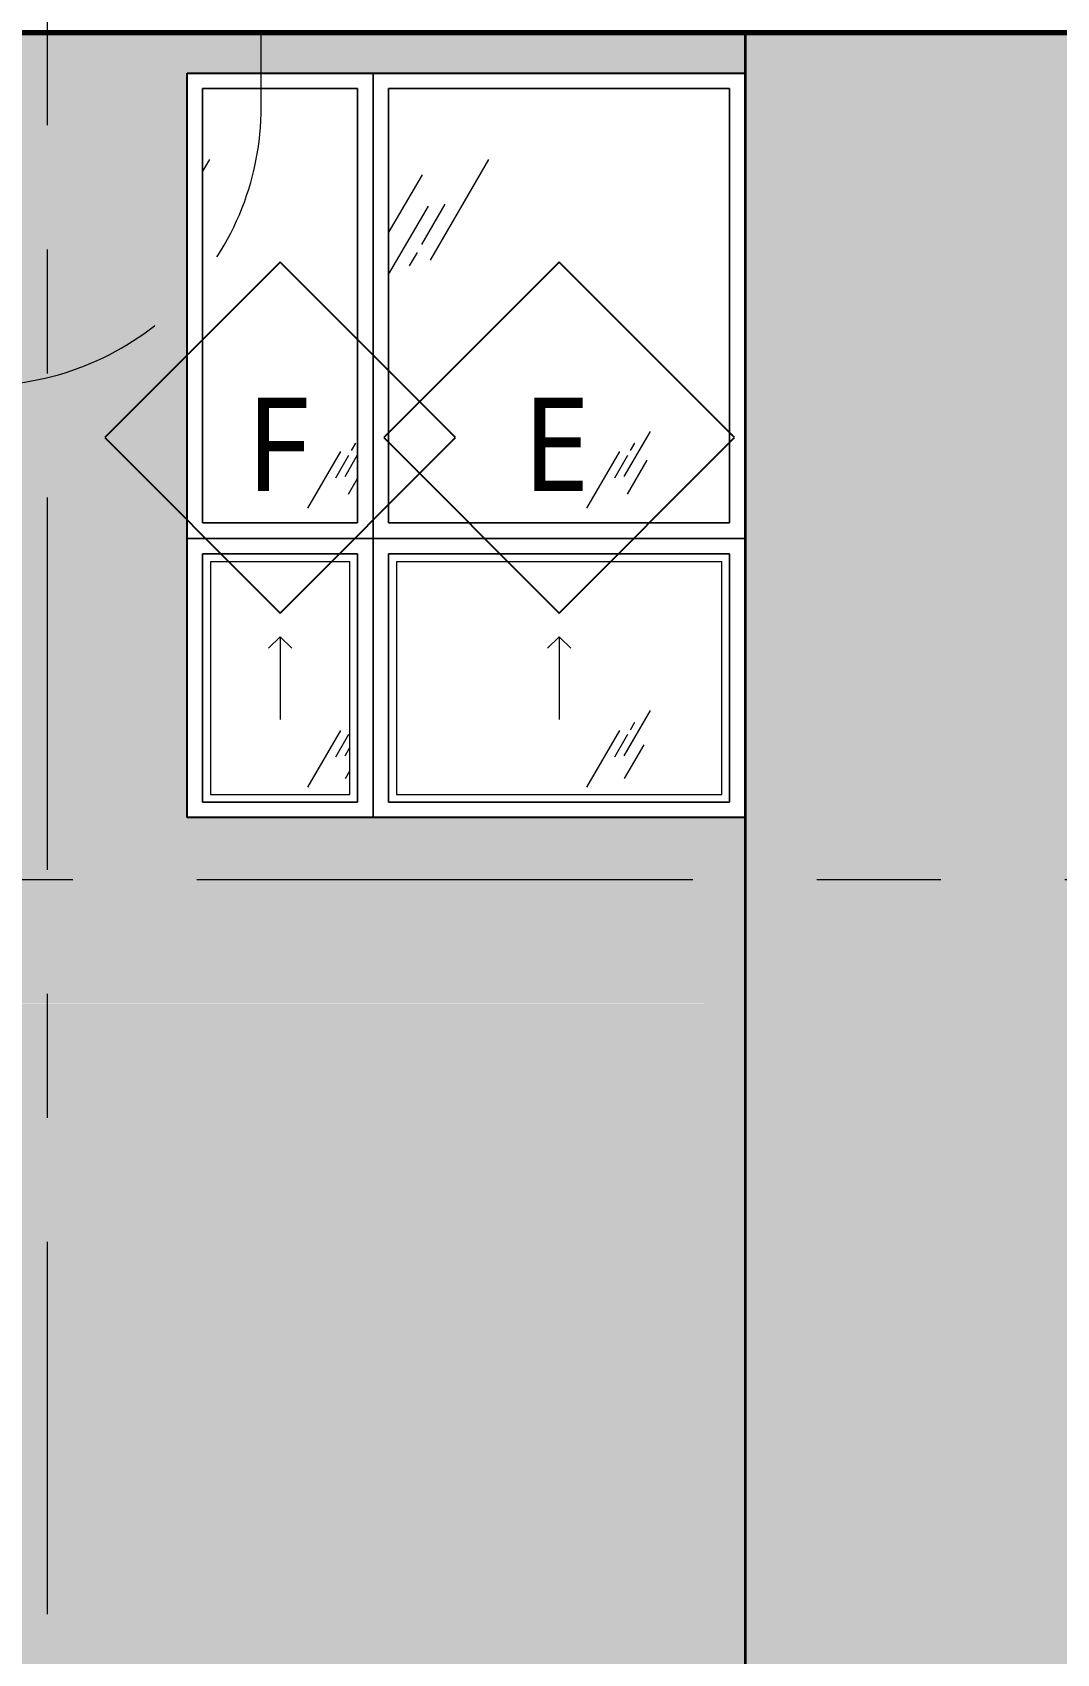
# Model space of a CAD drawing. Header units: inches. Extents: x 6 to 15224, y -733 to 6300.
# Drawn here: x 11264.1 to 11396.3, y 5121.2 to 5330.3 of the extents above; entities that cross this region are included whole.
import ezdxf

# ---------------------------------------------------------------- set-up
doc = ezdxf.new("R2010")
doc.units = ezdxf.units.IN
doc.header["$MEASUREMENT"] = 0
for name, pattern in [('Center 1_2_', [112, 64, -16, 16, -16]), ('Center 3_8_', [96, 48, -16, 16, -16]), ('Hidden 3_16_', [36, 24, -12])]:
    doc.linetypes.add(name, pattern=pattern)
for name, color, linetype, lineweight in [('A-DETL', 90, 'Continuous', 13), ('A-FLOR-LEVL', 51, 'Continuous', 13), ('A-GENM', 13, 'Continuous', 18), ('A-GLAZ', 151, 'Continuous', 25), ('A-GLAZ-IDEN', 152, 'Continuous', 25), ('A-GLAZ-SILL', 1, 'Continuous', 18), ('A-WALL', 113, 'Continuous', 25), ('A-WALL-PATT', 111, 'Continuous', 25), ('M-EQPM', 50, 'Continuous', 18), ('M-EQPM-HDLN', 50, 'Hidden 3_16_', 13), ('S-GRID', 1, 'Continuous', 13)]:
    doc.layers.add(name, color=color, linetype=linetype, lineweight=lineweight)
doc.styles.add('Open Sans_5', font='OpenSans-Regular.ttf', dxfattribs={"height": 12})

# ---------------------------------------------------------------- blocks, each defined once
blk = doc.blocks.new('1-2 WD Adaptive - 4-0_x8_-0_-V171-EAST ELEVATION')
at = {"layer": 'A-GLAZ', "lineweight": 13}
h = blk.add_hatch(dxfattribs=at)
h.set_pattern_fill('FP_364', color=256, style=0, pattern_type=2)
h.set_pattern_definition([(59.808, (1901.497, 5304.806), (144.0017, 239.99866), [9, -754.581]), (59.808, (1900.763, 5298.193), (144.0017, 239.99866), [12, -751.581]), (59.808, (1905.948, 5303.623), (144.0017, 239.99866), [6, -757.581]), (59.808, (1904.359, 5300.844), (144.0017, 239.99866), [2, -761.581]), (59.808, (1907.054, 5301.598), (144.0017, 239.99866), [15, -748.581]), (59.808, (1932.472, 5271.404), (144.0017, 239.99866), [5.062, -758.519]), (59.808, (1932.031, 5273.668), (144.0017, 239.99866), [6.75, -756.831]), (59.808, (1930.822, 5273.525), (144.0017, 239.99866), [3.375, -760.206]), (59.808, (1932.853, 5277.029), (144.0017, 239.99866), [1.125, -762.456]), (59.808, (1927.639, 5270.297), (144.0017, 239.99866), [8.438, -755.144])])
h.paths.add_polyline_path([(1916, 5267), (1916, 5323), (1872, 5323), (1872, 5267), (1879.46, 5267)])
at = {"layer": 'A-GLAZ-SILL', "lineweight": 13}
h = blk.add_hatch(dxfattribs=at)
h.set_pattern_fill('FP_363', color=256, style=0, pattern_type=2)
h.set_pattern_definition([(59.808, (1901.497, 5268.806), (144.0017, 239.99866), [9, -754.581]), (59.808, (1900.763, 5262.193), (144.0017, 239.99866), [12, -751.581]), (59.808, (1905.948, 5267.623), (144.0017, 239.99866), [6, -757.581]), (59.808, (1904.359, 5264.844), (144.0017, 239.99866), [2, -761.581]), (59.808, (1907.054, 5265.598), (144.0017, 239.99866), [15, -748.581]), (59.808, (1932.472, 5235.404), (144.0017, 239.99866), [5.063, -758.519]), (59.808, (1932.031, 5237.668), (144.0017, 239.99866), [6.75, -756.831]), (59.808, (1930.822, 5237.525), (144.0017, 239.99866), [3.375, -760.206]), (59.808, (1932.853, 5241.029), (144.0017, 239.99866), [1.125, -762.456]), (59.808, (1927.639, 5234.297), (144.0017, 239.99866), [8.438, -755.144])])
h.paths.add_polyline_path([(1885, 5232), (1915, 5232), (1915, 5262), (1873, 5262), (1873, 5232), (1879.46, 5232)])
at = {"layer": 'A-GLAZ', "lineweight": 13}
for p, q in [((1870, 5265), (1870, 5325)), ((1870, 5325), (1918, 5325)), ((1870, 5229), (1870, 5325)), ((1918, 5325), (1918, 5229)), ((1916, 5323), (1872, 5323)), ((1872, 5323), (1872, 5267)), ((1916, 5267), (1916, 5323)), ((1872, 5267), (1916, 5267)), ((1870, 5229), (1870, 5265)), ((1870, 5265), (1918, 5265)), ((1918, 5265), (1870, 5265)), ((1916, 5263), (1872, 5263)), ((1872, 5263), (1872, 5231)), ((1916, 5231), (1916, 5263)), ((1872, 5231), (1916, 5231)), ((1918, 5229), (1870, 5229))]:
    blk.add_line(p, q, dxfattribs=at)
at = {"layer": 'A-GLAZ', "linetype": 'Hidden 3_16_', "lineweight": 13}
for q in [(1892.5, 5250.83), (1895.5, 5250.83), (1894, 5241.67)]:
    blk.add_line((1894, 5252.33), q, dxfattribs=at)
at = {"layer": 'A-GLAZ-SILL'}
for p, q in [((1872, 5323), (1916, 5323)), ((1872, 5267), (1872, 5323)), ((1916, 5323), (1872, 5323)), ((1872, 5323), (1872, 5267)), ((1916, 5323), (1916, 5267)), ((1916, 5267), (1916, 5323)), ((1916, 5267), (1872, 5267)), ((1872, 5267), (1916, 5267)), ((1872, 5263), (1916, 5263)), ((1872, 5231), (1872, 5263)), ((1916, 5263), (1872, 5263)), ((1872, 5263), (1872, 5231)), ((1915, 5262), (1873, 5262)), ((1873, 5262), (1873, 5232)), ((1915, 5232), (1915, 5262)), ((1916, 5263), (1916, 5231)), ((1916, 5231), (1916, 5263)), ((1916, 5231), (1872, 5231)), ((1872, 5231), (1916, 5231)), ((1873, 5232), (1915, 5232))]:
    blk.add_line(p, q, dxfattribs=at)
blk = doc.blocks.new('1-2 WD Adaptive - 2_-0_x8_-0_-V170-EAST ELEVATION')
at = {"layer": 'A-GLAZ', "lineweight": 13}
h = blk.add_hatch(dxfattribs=at)
h.set_pattern_fill('FP_362', color=256, style=0, pattern_type=2)
h.set_pattern_definition([(59.808, (1865.497, 5304.806), (144.0017, 239.99866), [9, -754.581]), (59.808, (1864.763, 5298.193), (144.0017, 239.99866), [12, -751.581]), (59.808, (1869.948, 5303.623), (144.0017, 239.99866), [6, -757.581]), (59.808, (1868.359, 5300.844), (144.0017, 239.99866), [2, -761.581]), (59.808, (1871.054, 5301.598), (144.0017, 239.99866), [15, -748.581]), (59.808, (1896.472, 5271.404), (144.0017, 239.99866), [5.062, -758.519]), (59.808, (1896.031, 5273.668), (144.0017, 239.99866), [6.75, -756.831]), (59.808, (1894.822, 5273.525), (144.0017, 239.99866), [3.375, -760.206]), (59.808, (1896.853, 5277.029), (144.0017, 239.99866), [1.125, -762.456]), (59.808, (1891.639, 5270.297), (144.0017, 239.99866), [8.438, -755.144])])
h.paths.add_polyline_path([(1868, 5267), (1868, 5323), (1848, 5323), (1848, 5267)])
at = {"layer": 'A-GLAZ-SILL', "lineweight": 13}
h = blk.add_hatch(dxfattribs=at)
h.set_pattern_fill('FP_361', color=256, style=0, pattern_type=2)
h.set_pattern_definition([(59.808, (1865.497, 5268.806), (144.0017, 239.99866), [9, -754.581]), (59.808, (1864.763, 5262.193), (144.0017, 239.99866), [12, -751.581]), (59.808, (1869.948, 5267.623), (144.0017, 239.99866), [6, -757.581]), (59.808, (1868.359, 5264.844), (144.0017, 239.99866), [2, -761.581]), (59.808, (1871.054, 5265.598), (144.0017, 239.99866), [15, -748.581]), (59.808, (1896.472, 5235.404), (144.0017, 239.99866), [5.063, -758.519]), (59.808, (1896.031, 5237.668), (144.0017, 239.99866), [6.75, -756.831]), (59.808, (1894.822, 5237.525), (144.0017, 239.99866), [3.375, -760.206]), (59.808, (1896.853, 5241.029), (144.0017, 239.99866), [1.125, -762.456]), (59.808, (1891.639, 5234.297), (144.0017, 239.99866), [8.438, -755.144])])
h.paths.add_polyline_path([(1863.13, 5232), (1867, 5232), (1867, 5262), (1849, 5262), (1849, 5232)])
at = {"layer": 'A-GLAZ', "lineweight": 13}
for p, q in [((1846, 5325), (1870, 5325)), ((1846, 5229), (1846, 5325)), ((1870, 5325), (1870, 5265)), ((1870, 5325), (1870, 5229)), ((1868, 5323), (1848, 5323)), ((1848, 5323), (1848, 5267)), ((1868, 5267), (1868, 5323)), ((1848, 5267), (1868, 5267)), ((1846, 5265), (1870, 5265)), ((1870, 5265), (1846, 5265)), ((1870, 5265), (1870, 5229)), ((1868, 5263), (1848, 5263)), ((1848, 5263), (1848, 5231)), ((1868, 5231), (1868, 5263)), ((1848, 5231), (1868, 5231)), ((1870, 5229), (1846, 5229))]:
    blk.add_line(p, q, dxfattribs=at)
at = {"layer": 'A-GLAZ', "linetype": 'Hidden 3_16_', "lineweight": 13}
for q in [(1856.5, 5250.83), (1859.5, 5250.83), (1858, 5241.67)]:
    blk.add_line((1858, 5252.33), q, dxfattribs=at)
at = {"layer": 'A-GLAZ-SILL'}
for p, q in [((1848, 5323), (1868, 5323)), ((1848, 5267), (1848, 5323)), ((1868, 5323), (1848, 5323)), ((1848, 5323), (1848, 5267)), ((1868, 5323), (1868, 5267)), ((1868, 5267), (1868, 5323)), ((1868, 5267), (1848, 5267)), ((1848, 5267), (1868, 5267)), ((1848, 5263), (1868, 5263)), ((1848, 5231), (1848, 5263)), ((1868, 5263), (1848, 5263)), ((1848, 5263), (1848, 5231)), ((1867, 5262), (1849, 5262)), ((1849, 5262), (1849, 5232)), ((1867, 5232), (1867, 5262)), ((1868, 5263), (1868, 5231)), ((1868, 5231), (1868, 5263)), ((1868, 5231), (1848, 5231)), ((1848, 5231), (1868, 5231)), ((1849, 5232), (1867, 5232))]:
    blk.add_line(p, q, dxfattribs=at)
blk = doc.blocks.new('ME Louvers w Trim-AM - 24_ x 8_-17810034-EAST ELEVATION')
at = {"layer": 'A-GENM', "lineweight": 13}
for p, q in [((729.12, 5328.25), (751.62, 5328.25)), ((729.12, 5327.93), (751.62, 5327.93)), ((729.12, 5326.55), (751.62, 5326.55)), ((729.12, 5326.45), (751.62, 5326.45)), ((729.12, 5326.4), (751.62, 5326.4)), ((729.12, 5326.08), (751.62, 5326.08)), ((729.12, 5324.7), (751.62, 5324.7)), ((729.12, 5324.6), (751.62, 5324.6)), ((729.12, 5324.55), (751.62, 5324.55)), ((729.12, 5324.23), (751.62, 5324.23)), ((729.12, 5322.85), (751.62, 5322.85)), ((729.12, 5322.75), (751.62, 5322.75))]:
    blk.add_line(p, q, dxfattribs=at)
at = {"layer": 'M-EQPM'}
for p, q in [((727.62, 5330.25), (727.62, 5320.75)), ((729.12, 5322.25), (729.12, 5328.75)), ((729.12, 5328.75), (751.62, 5328.75)), ((751.62, 5328.75), (751.62, 5322.25)), ((753.12, 5320.75), (753.12, 5330.25)), ((727.62, 5320.75), (753.12, 5320.75)), ((751.62, 5322.25), (729.12, 5322.25))]:
    blk.add_line(p, q, dxfattribs=at)
at = {"layer": 'M-EQPM-HDLN'}
for p, q in [((691.63, 5330.25), (691.63, 5320.75)), ((789.12, 5320.75), (789.12, 5330.25)), ((727.62, 5284.75), (753.12, 5284.75))]:
    blk.add_line(p, q, dxfattribs=at)
for centre, start, end in [((727.62, 5320.75), 180, 270), ((753.12, 5320.75), 270, 0)]:
    blk.add_arc(centre, 36, start, end, dxfattribs=at)
blk = doc.blocks.new('TAG Window-AM - Standard-51685-EAST ELEVATION')
at = {"layer": 'A-GLAZ-IDEN'}
for p, q in [((3827, 5941.13), (3804.37, 5918.5)), ((3849.63, 5918.5), (3827, 5941.13)), ((3804.37, 5918.5), (3827, 5895.87)), ((3827, 5895.87), (3849.63, 5918.5))]:
    blk.add_line(p, q, dxfattribs=at)

msp = doc.modelspace()

# ---------------------------------------------------------------- hatches: boundary and pattern name
at = {"layer": 'A-WALL-PATT', "lineweight": 13}
h = msp.add_hatch(dxfattribs=at)
h.set_pattern_fill('FP_312', color=256, style=0, pattern_type=2)
h.set_pattern_definition([(0, (11628.117, 5221), (0, 8), []), (90, (11628.117, 5221), (-8, 8), [8, -8])])
h.paths.add_polyline_path([(10463.51838735, 5205), (10483.36692555, 5205), (10483.36692555, 5213), (10532.86692555, 5213), (10532.86692555, 5205), (11636.49192555, 5205), (11636.49192555, 5330.25), (11510.24192555, 5330.25), (11510.24192555, 5320.75), (11484.74192555, 5320.75), (11484.74192555, 5330.25), (11257.6848238, 5330.25), (11257.6848238, 5320.75), (11232.1848238, 5320.75), (11232.1848238, 5330.25), (11226.17942555, 5330.25), (11226.17942555, 5320.75), (11200.67942555, 5320.75), (11200.67942555, 5330.25), (10717.17942555, 5330.25), (10717.17942555, 5320.75), (10691.67942555, 5320.75), (10691.67942555, 5330.25), (10171.80801526, 5330.25), (10171.80801526, 5320.75), (10146.30801526, 5320.75), (10146.30801526, 5330.25), (9631.24192555, 5330.25), (9631.24192555, 5320.75), (9605.74192555, 5320.75), (9605.74192555, 5330.25), (9589.86503123, 5330.25), (9589.86503123, 5320.75), (9564.36503123, 5320.75), (9564.36503123, 5330.25), (8951.11692555, 5330.25), (8951.11692555, 5205), (9179.36692555, 5205), (9179.36692555, 5210.75), (9228.86692555, 5210.75), (9228.86692555, 5205), (9843.36692555, 5205), (9843.36692555, 5213), (9892.86692555, 5213), (9892.86692555, 5205), (10430.84472069, 5205)])
h.paths.add_polyline_path([(10060.11692555, 5229), (10060.11692555, 5325), (10108.11692555, 5325), (10108.11692555, 5229), (10104.10805402, 5229)])
h.paths.add_polyline_path([(11296.69688735, 5229), (11284.11692555, 5229), (11284.11692555, 5325), (11356.11692555, 5325), (11356.11692555, 5229), (11313.03372069, 5229)])
h.paths.add_polyline_path([(10620.11692555, 5229), (10620.11692555, 5325), (10668.11692555, 5325), (10668.11692555, 5229), (10626.88672069, 5229)])
h.paths.add_polyline_path([(9276.11692555, 5229), (9228.11692555, 5229), (9228.11692555, 5325), (9276.11692555, 5325), (9276.11692555, 5232.51457183)])
h.paths.add_polyline_path([(9842.71872069, 5229), (9804.11692555, 5229), (9804.11692555, 5325), (9852.11692555, 5325), (9852.11692555, 5229)])
h.paths.add_polyline_path([(10528.86572069, 5229), (10484.11692555, 5229), (10484.11692555, 5325), (10532.11692555, 5325), (10532.11692555, 5229)])
h.paths.add_polyline_path([(9404.11692555, 5229), (9356.11692555, 5229), (9356.11692555, 5325), (9404.11692555, 5325), (9404.11692555, 5232.51457183)])
h.paths.add_polyline_path([(9091.22438735, 5229), (9068.11692555, 5229), (9068.11692555, 5325), (9140.11692555, 5325), (9140.11692555, 5229), (9123.89805402, 5229)])
h.paths.add_polyline_path([(9492.11692555, 5229), (9492.11692555, 5325), (9516.11692555, 5325), (9516.11692555, 5229), (9515.98205402, 5229)])
h.paths.add_polyline_path([(10252.11692555, 5229), (10180.11692555, 5229), (10180.11692555, 5325), (10252.11692555, 5325), (10252.11692555, 5270.62590516)])
h.paths.add_polyline_path([(9973.41338735, 5229), (9932.11692555, 5229), (9932.11692555, 5325), (9980.11692555, 5325), (9980.11692555, 5229)])
h.paths.add_polyline_path([(11460.06522069, 5229), (11420.11692555, 5229), (11420.11692555, 5325), (11468.11692555, 5325), (11468.11692555, 5229)])
h.paths.add_polyline_path([(11196.11692555, 5229), (11148.11692555, 5229), (11148.11692555, 5325), (11196.11692555, 5325), (11196.11692555, 5232.51457183)])
h.paths.add_polyline_path([(10396.11692555, 5229), (10348.11692555, 5229), (10348.11692555, 5325), (10396.11692555, 5325), (10396.11692555, 5232.51457183)])
h.paths.add_polyline_path([(9540.11692555, 5229), (9540.11692555, 5325), (9564.11692555, 5325), (9564.11692555, 5229), (9548.65572069, 5229)])
h.paths.add_polyline_path([(9724.11692555, 5229), (9652.11692555, 5229), (9652.11692555, 5325), (9724.11692555, 5325), (9724.11692555, 5232.51457183)])
h.paths.add_polyline_path([(10796.11692555, 5229), (10724.11692555, 5229), (10724.11692555, 5325), (10796.11692555, 5325), (10796.11692555, 5232.51457183)])
h.paths.add_polyline_path([(10844.11692555, 5229), (10844.11692555, 5325), (10868.11692555, 5325), (10868.11692555, 5229), (10855.60238735, 5229)])
h.paths.add_polyline_path([(11068.11692555, 5229), (11020.11692555, 5229), (11020.11692555, 5325), (11068.11692555, 5325), (11068.11692555, 5232.51457183)])
h.paths.add_polyline_path([(11524.11692555, 5229), (11524.11692555, 5325), (11572.11692555, 5325), (11572.11692555, 5229), (11525.41255402, 5229)])
h.paths.add_polyline_path([(10908.11692555, 5229), (10908.11692555, 5325), (10932.11692555, 5325), (10932.11692555, 5229), (10920.94972069, 5229)])
h = msp.add_hatch(dxfattribs=at)
h.set_pattern_fill('FP_311', color=256, style=0, pattern_type=2)
h.set_pattern_definition([(0, (11628.117, 5109), (0, 8), []), (90, (11628.117, 5109), (-8, 8), [8, -8])])
h.paths.add_polyline_path([(8951.11692555, 5053), (9021.34244981, 5053), (9145.36692555, 5055.09410516), (9145.36692555, 5057), (9146.11692555, 5057), (9146.11692555, 5090), (9179.36692555, 5090), (9179.36692555, 5205), (8951.11692555, 5205), (8951.11692555, 5080.06923849)])
h.paths.add_polyline_path([(10953.62338735, 5090), (11215.01272069, 5090.03927146), (11242.29947594, 5090.49999774), (11636.49192555, 5090.49999774), (11636.49192555, 5205), (10532.86692555, 5204.94230769), (10532.86692555, 5091.5), (10483.36692555, 5091.5), (10483.36692555, 5205), (9892.86692555, 5204.94642857), (9892.86692555, 5091.5), (9843.36692555, 5091.5), (9843.36692555, 5205), (9228.86692555, 5204.95588235), (9228.86692555, 5090), (10822.92872069, 5090)])
h.paths.add_polyline_path([(11166.00222069, 5125), (11092.11692555, 5125), (11092.11692555, 5189), (11236.11692555, 5189), (11236.11692555, 5125), (11174.17063735, 5125)])
h.paths.add_polyline_path([(10953.62338735, 5125), (10916.11692555, 5125), (10916.11692555, 5189), (11060.11692555, 5189), (11060.11692555, 5125), (10961.79180402, 5125)])
h.paths.add_polyline_path([(10790.25505402, 5125), (10740.11692555, 5125), (10740.11692555, 5189), (10868.11692555, 5189), (10868.11692555, 5125), (10798.42347069, 5125)])
h.paths.add_polyline_path([(10618.71830402, 5125), (10580.11692555, 5125), (10580.11692555, 5189), (10708.11692555, 5189), (10708.11692555, 5125), (10626.88672069, 5125)])
h.paths.add_polyline_path([(10373.66580402, 5125), (10308.11692555, 5125), (10308.11692555, 5189), (10452.11692555, 5189), (10452.11692555, 5125), (10381.83422069, 5125)])
h.paths.add_polyline_path([(10136.78172069, 5125), (10116.11692555, 5125), (10116.11692555, 5189), (10260.11692555, 5189), (10260.11692555, 5125), (10144.95013735, 5125)])
h.paths.add_polyline_path([(10038.76072069, 5125), (9940.11692555, 5125), (9940.11692555, 5189), (10084.11692555, 5189), (10084.11692555, 5125), (10046.92913735, 5125)])
h.paths.add_polyline_path([(9818.21347069, 5125), (9740.11692555, 5125), (9740.11692555, 5189), (9828.11692555, 5189), (9828.11692555, 5125), (9826.38188735, 5125)])
h.paths.add_polyline_path([(9708.11692555, 5125), (9548.11692555, 5125), (9548.11692555, 5189), (9708.11692555, 5189), (9708.11692555, 5127.70840516)])
h.paths.add_polyline_path([(9356.11692555, 5125), (9356.11692555, 5189), (9500.11692555, 5189), (9500.11692555, 5125), (9360.78213735, 5125)])
h.paths.add_polyline_path([(9254.59272069, 5125), (9244.11692555, 5125), (9244.11692555, 5189), (9324.11692555, 5189), (9324.11692555, 5125), (9262.76113735, 5125)])

# ---------------------------------------------------------------- linework, layer by layer
at = {"layer": 'A-DETL', "lineweight": 70}
msp.add_line((8815.17942555, 5330.25), (12348.55442555, 5330.25), dxfattribs=at)
at = {"layer": 'A-DETL', "lineweight": 35}
msp.add_line((11356.11692555, 5330.25), (11356.11692555, 5041.95790516), dxfattribs=at)
at = {"layer": 'A-FLOR-LEVL', "linetype": 'Center 1_2_'}
msp.add_line((8821.35523145, 5221), (13032.89411354, 5221), dxfattribs=at)
at = {"layer": 'A-WALL'}
for p, q in [((9889.11692555, 5330.25), (12751.42942555, 5330.25)), ((11284.11692555, 5229), (11284.11692555, 5325)), ((11284.11692555, 5325), (11356.11692555, 5325)), ((11356.11692555, 5325), (11356.11692555, 5229)), ((11356.11692555, 5229), (11284.11692555, 5229))]:
    msp.add_line(p, q, dxfattribs=at)
at = {"layer": 'S-GRID', "linetype": 'Center 3_8_'}
msp.add_line((11266.11692555, 5030.27796347), (11266.11692555, 6219.06052942), dxfattribs=at)

# ---------------------------------------------------------------- block references
at = {"layer": 'A-GLAZ'}
for name in ['1-2 WD Adaptive - 2_-0_x8_-0_-V170-EAST ELEVATION', '1-2 WD Adaptive - 4-0_x8_-0_-V171-EAST ELEVATION']:
    msp.add_blockref(name, (9438.11692555, 0), dxfattribs=at)
at = {"layer": 'A-GLAZ-IDEN'}
for p in [(7469.11692555, -640.5), (7505.11692555, -640.5)]:
    msp.add_blockref('TAG Window-AM - Standard-51685-EAST ELEVATION', p, dxfattribs=at)
at = {"layer": 'M-EQPM-HDLN'}
msp.add_blockref('ME Louvers w Trim-AM - 24_ x 8_-17810034-EAST ELEVATION', (10504.5598238, 0), dxfattribs=at)

# ---------------------------------------------------------------- texts
at = {"layer": 'A-GLAZ-IDEN', "lineweight": 13, "char_height": 12, "attachment_point": 1, "style": 'Open Sans_5'}
for s, insert, width in [('F', (11291.733744, 5283.13131631), 10.504), ('E', (11327.40618494, 5283.13131631), 11.312)]:
    msp.add_mtext(s, dxfattribs=dict(at, insert=insert, width=width))

doc.saveas('drawing.dxf')
